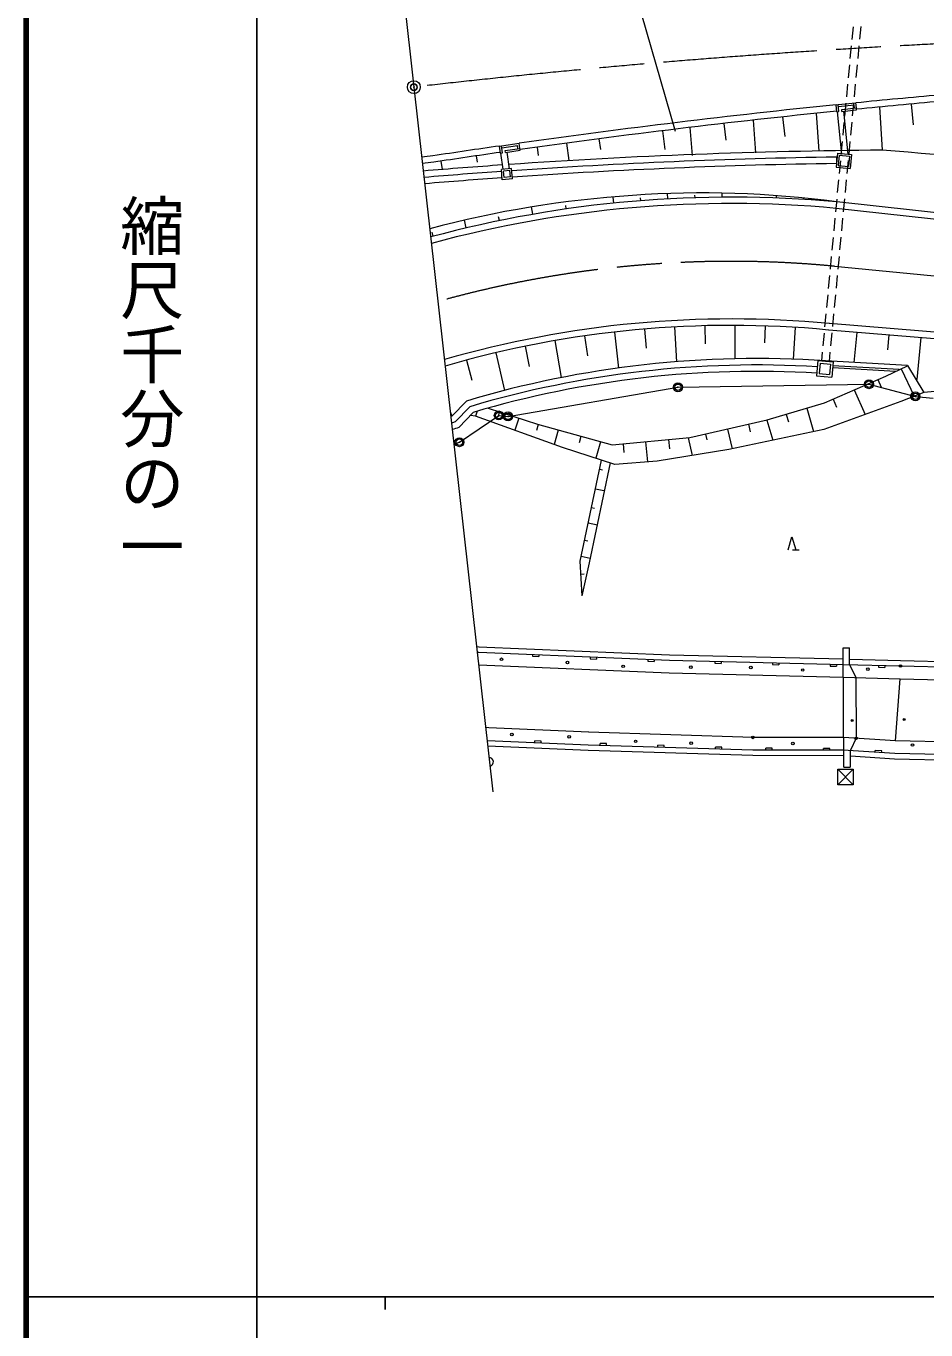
# Model space of a CAD drawing. Units: millimetres, scale not verified. Extents: x 40000 to 1780024, y 20000 to 394439.
# Drawn here: x 40000 to 110168, y 202409 to 304077 of the extents above; entities that cross this region are included whole.
import ezdxf
from ezdxf.enums import TextEntityAlignment as Align

# ---------------------------------------------------------------- set-up
doc = ezdxf.new("R2010")
doc.units = ezdxf.units.MM
doc.header["$LTSCALE"] = 1000
doc.header["$PDMODE"] = 32
doc.header["$PDSIZE"] = 500
doc.linetypes.add('CHAIN', pattern=[18.5, 12, -1.5, 3.5, -1.5])
for name, color, linetype, lineweight in [('M-BGD', 7, 'Continuous', 13), ('M-BMK', 2, 'CHAIN', 13), ('M-BMK-ROW', 30, 'Continuous', 13), ('M-BMK-SRVR', 3, 'Continuous', 13), ('M-STR-STRC', 7, 'Continuous', 25), ('M-TTL', 1, 'Continuous', 35), ('M-TTL-BAND', 7, 'Continuous', 25)]:
    doc.layers.add(name, color=color, linetype=linetype, lineweight=lineweight)
doc.layers.add('M-OTRS', color=6, linetype='Continuous')
doc.styles.add('@ＭＳ ゴシック', font='')
doc.styles.get('@ＭＳ ゴシック').set_extended_font_data('@MS Gothic')

msp = doc.modelspace()

# ---------------------------------------------------------------- linework, layer by layer
at = {"layer": 'M-BGD'}
for p, q in [((104414, 303036), (104508, 304031)), ((105017, 303044), (105111, 304040)), ((104273, 301542), (104367, 302538)), ((104876, 301551), (104970, 302546)), ((104132, 300049), (104226, 301044)), ((104735, 300058), (104829, 301053)), ((103990, 298556), (104084, 299551)), ((104594, 298564), (104688, 299560)), ((103173, 297938), (103323, 297953)), ((103228, 297391), (103173, 297938)), ((103323, 297953), (104706, 298091)), ((103377, 297405), (103323, 297953)), ((103338, 297803), (104571, 297927)), ((103849, 297062), (103943, 298058)), ((104453, 297071), (104547, 298066)), ((104596, 297678), (104571, 297927)), ((104746, 297693), (104706, 298091)), ((109020, 298000), (109170, 296371)), ((98992, 296997), (99158, 295460)), ((101622, 297276), (101819, 294317)), ((103228, 297391), (103377, 297405)), ((103243, 297392), (103575, 294098)), ((103243, 297392), (103575, 294098)), ((103601, 297579), (104746, 297693)), ((103616, 297429), (103601, 297579)), ((103616, 297429), (104761, 297544)), ((103741, 297442), (104078, 294099)), ((103741, 297442), (104078, 294099)), ((104761, 297544), (104746, 297693)), ((106557, 297769), (106754, 294400)), ((89635, 295916), (89814, 294464)), ((91767, 296175), (91949, 293996)), ((94404, 296485), (94553, 295191)), ((96691, 296745), (96884, 294182)), ((103708, 295569), (103802, 296564)), ((104312, 295577), (104406, 296573)), ((77072, 294741), (78448, 294934)), ((78503, 294538), (78448, 294934)), ((82348, 293587), (82159, 294951)), ((84673, 295285), (84783, 294461)), ((103567, 294075), (103661, 295071)), ((104171, 294084), (104265, 295080)), ((75093, 293955), (75165, 293471)), ((76923, 294721), (77072, 294741)), ((76999, 294176), (76923, 294721)), ((76999, 294176), (77148, 294197)), ((77203, 292910), (77016, 294178)), ((77203, 292910), (77016, 294178)), ((77148, 294197), (77072, 294741)), ((77092, 294593), (78320, 294764)), ((77365, 294379), (78503, 294538)), ((77385, 294230), (77365, 294379)), ((77385, 294230), (78524, 294389)), ((77701, 292956), (77512, 294248)), ((77701, 292956), (77512, 294248)), ((78355, 294517), (78320, 294764)), ((78524, 294389), (78503, 294538)), ((79849, 294634), (79942, 293985)), ((103277, 294175), (103172, 293080)), ((103191, 293860), (103199, 293361)), ((103277, 294175), (104372, 294072)), ((103412, 294012), (103336, 293215)), ((103412, 294012), (104208, 293936)), ((104208, 293936), (104132, 293140)), ((104372, 294072), (104267, 292977)), ((72469, 292896), (72368, 293549)), ((77860, 292970), (77063, 292897)), ((77860, 292970), (77063, 292897)), ((77136, 292100), (77063, 292897)), ((77136, 292100), (77063, 292897)), ((77724, 292807), (77226, 292761)), ((77724, 292807), (77226, 292761)), ((77770, 292309), (77724, 292807)), ((77770, 292309), (77724, 292807)), ((77933, 292174), (77860, 292970)), ((77933, 292174), (77860, 292970)), ((103172, 293080), (104267, 292977)), ((103336, 293215), (104133, 293140)), ((103426, 292582), (103520, 293578)), ((104030, 292591), (104124, 293586)), ((77933, 292174), (77136, 292100)), ((77933, 292174), (77136, 292100)), ((77272, 292263), (77226, 292761)), ((77272, 292263), (77226, 292761)), ((77770, 292309), (77272, 292263)), ((77770, 292309), (77272, 292263)), ((103285, 291089), (103379, 292084)), ((103889, 291097), (103983, 292093)), ((90000, 291017), (90022, 290602)), ((92132, 290880), (92138, 290694)), ((94253, 291056), (94255, 290736)), ((98497, 290859), (98490, 290671)), ((79509, 289398), (79409, 289971)), ((82123, 289815), (82084, 290086)), ((85752, 290743), (85801, 290269)), ((87892, 290685), (87910, 290461)), ((100612, 290673), (100605, 290564)), ((103144, 289595), (103238, 290591)), ((103170, 289869), (135472, 286383)), ((103219, 290387), (135527, 286900)), ((103748, 289604), (103842, 290600)), ((74323, 288335), (74179, 288944)), ((76908, 288905), (76847, 289202)), ((103003, 288102), (103097, 289098)), ((103606, 288111), (103700, 289106)), ((71756, 287689), (71674, 287997)), ((102862, 286609), (102956, 287604)), ((103465, 286617), (103559, 287613)), ((102721, 285115), (102815, 286111)), ((103324, 285124), (103418, 286120)), ((102580, 283622), (102674, 284618)), ((103183, 283631), (103277, 284626)), ((102439, 282129), (102533, 283124)), ((103042, 282137), (103136, 283133)), ((102298, 280635), (102392, 281631)), ((102901, 280644), (102995, 281640)), ((90574, 280618), (90724, 277903)), ((92925, 280713), (92962, 279293)), ((95278, 280739), (95269, 278133)), ((97631, 280696), (97587, 279370)), ((142498, 277579), (102637, 280875)), ((83552, 279918), (83775, 278377)), ((85886, 280220), (86207, 277414)), ((88227, 280453), (88354, 278961)), ((99981, 280583), (99826, 278100)), ((102157, 279142), (102251, 280138)), ((142456, 277081), (102596, 280377)), ((102760, 279151), (102854, 280146)), ((104578, 277840), (104802, 280195)), ((107185, 278842), (107294, 279989)), ((109475, 276519), (109786, 279783)), ((76619, 278602), (77312, 275667)), ((78917, 279108), (79238, 277542)), ((81229, 279547), (81732, 276667)), ((102046, 277975), (102110, 278644)), ((102644, 277918), (102713, 278653)), ((74337, 278028), (74757, 276459)), ((101748, 278003), (101634, 276808)), ((101748, 278003), (102943, 277890)), ((101928, 277785), (101852, 276989)), ((101928, 277785), (102724, 277710)), ((108735, 277600), (102347, 277970)), ((102724, 277710), (102649, 276913)), ((102943, 277890), (102829, 276695)), ((108080, 277287), (102914, 277586)), ((107040, 276783), (108739, 277594)), ((108735, 277600), (110003, 275497)), ((101634, 276808), (102829, 276695)), ((101853, 276989), (102649, 276913)), ((102262, 274689), (107040, 276783)), ((107799, 277153), (102899, 277437)), ((108233, 277353), (109256, 275208)), ((104582, 275706), (105422, 273790)), ((106418, 276511), (106673, 275929)), ((111750, 275653), (110003, 275497)), ((74332, 274840), (73191, 273650)), ((97784, 273362), (102262, 274689)), ((108219, 274807), (102209, 272621)), ((102924, 274979), (103190, 274370)), ((110003, 275497), (108219, 274807)), ((73076, 274036), (73191, 273650)), ((74602, 274398), (73463, 273211)), ((74871, 273957), (73734, 272771)), ((75046, 273658), (74645, 273721)), ((75172, 274043), (75046, 273658)), ((81830, 271229), (75046, 273658)), ((76024, 274287), (79874, 273030)), ((76912, 273997), (76775, 273579)), ((78416, 273506), (78108, 272561)), ((99270, 273802), (99440, 273226)), ((100869, 274276), (101409, 272452)), ((79937, 273012), (79806, 272540)), ((79874, 273030), (85699, 271412)), ((81502, 272578), (81191, 271458)), ((91762, 271989), (97784, 273362)), ((94697, 272658), (95051, 271109)), ((102209, 272621), (94810, 271058)), ((96322, 273028), (96457, 272434)), ((97770, 273357), (98237, 271782)), ((83271, 272086), (83128, 271574)), ((84791, 271664), (84435, 270381)), ((85699, 271412), (91762, 271989)), ((86559, 271494), (86621, 270836)), ((88297, 271659), (88445, 270101)), ((90107, 271832), (90175, 271119)), ((91630, 271959), (91940, 270598)), ((92981, 272267), (93085, 271813)), ((85913, 269900), (81830, 271229)), ((94810, 271058), (89216, 270162)), ((83202, 262347), (84878, 270236)), ((83947, 262211), (85570, 270011)), ((84728, 269528), (84957, 269480)), ((89216, 270162), (85913, 269900)), ((84402, 267995), (85047, 267858)), ((84091, 266531), (84315, 266484)), ((83837, 265336), (84553, 265183)), ((83549, 263980), (83792, 263928)), ((99422, 263239), (99722, 264239)), ((99722, 264239), (100022, 263239)), ((83358, 259652), (83202, 262347)), ((83285, 262738), (83977, 262591)), ((99772, 263239), (100272, 263239)), ((83260, 261352), (83521, 261367)), ((83358, 259652), (83947, 262211)), ((75336, 255656), (75136, 255675)), ((75182, 255269), (75298, 255258)), ((75298, 255258), (90170, 254636)), ((90184, 255036), (75315, 255658)), ((103766, 246295), (103713, 255600)), ((103713, 255600), (104213, 255587)), ((104220, 254286), (104213, 255587)), ((75296, 254257), (90137, 253637)), ((79487, 255083), (79481, 254933)), ((79481, 254933), (79980, 254912)), ((79987, 255062), (79980, 254912)), ((83983, 254895), (83977, 254745)), ((83977, 254745), (84476, 254724)), ((84483, 254874), (84476, 254724)), ((88479, 254707), (88473, 254557)), ((88473, 254557), (88972, 254536)), ((88979, 254686), (88972, 254536)), ((90170, 254636), (103751, 254299)), ((103718, 254700), (90184, 255036)), ((93712, 254548), (93708, 254398)), ((93708, 254398), (94208, 254386)), ((94212, 254536), (94208, 254386)), ((98211, 254436), (98207, 254286)), ((98207, 254286), (98707, 254274)), ((98710, 254424), (98707, 254274)), ((102709, 254325), (102705, 254175)), ((102705, 254175), (103205, 254162)), ((103209, 254312), (103205, 254162)), ((103751, 254299), (108182, 254183)), ((104726, 253273), (104220, 254286)), ((108192, 254583), (104231, 254686)), ((106467, 254228), (106463, 254078)), ((106966, 254214), (106963, 254065)), ((108182, 254183), (136983, 253463)), ((136993, 253863), (108192, 254583)), ((90137, 253637), (103726, 253299)), ((103726, 253299), (108156, 253183)), ((104752, 248606), (104726, 253305)), ((106463, 254078), (106963, 254065)), ((107801, 248344), (108156, 253183)), ((108157, 253183), (136960, 252463)), ((76080, 249346), (75843, 249377)), ((83880, 249016), (76080, 249346)), ((75993, 248349), (75958, 248353)), ((83838, 248017), (75993, 248349)), ((79665, 248193), (79672, 248343)), ((80171, 248322), (79672, 248343)), ((80165, 248172), (80171, 248322)), ((96699, 248614), (83869, 249017)), ((84755, 247988), (84760, 248138)), ((85260, 248123), (84760, 248138)), ((85255, 247973), (85260, 248123)), ((103691, 248603), (96669, 248615)), ((107801, 248344), (103752, 248601)), ((104752, 248606), (104258, 247567)), ((145025, 247518), (107760, 248345)), ((76004, 247948), (83821, 247618)), ((83825, 247617), (96661, 247215)), ((96668, 247615), (83838, 248017)), ((89253, 247847), (89258, 247997)), ((89757, 247981), (89258, 247997)), ((89753, 247832), (89757, 247981)), ((93751, 247706), (93756, 247856)), ((94255, 247840), (93756, 247856)), ((94251, 247690), (94255, 247840)), ((96661, 247215), (103757, 247198)), ((103689, 247603), (96668, 247615)), ((97678, 247613), (97679, 247763)), ((98179, 247762), (97679, 247763)), ((98178, 247612), (98179, 247762)), ((102178, 247605), (102179, 247755)), ((102679, 247755), (102179, 247755)), ((102678, 247605), (102679, 247755)), ((107737, 247346), (103689, 247603)), ((104258, 247567), (104265, 246298)), ((104279, 247164), (107720, 246946)), ((106212, 247442), (106222, 247592)), ((106721, 247560), (106222, 247592)), ((106711, 247411), (106721, 247560)), ((145003, 246519), (107737, 247346)), ((103290, 244925), (103290, 246125)), ((103290, 246125), (104490, 246125)), ((104490, 246125), (103290, 244925)), ((104490, 244925), (103290, 246125)), ((103766, 246295), (104265, 246298)), ((104490, 246125), (104490, 244925)), ((107720, 246946), (144994, 246119)), ((104490, 244925), (103290, 244925))]:
    msp.add_line(p, q, dxfattribs=at)
for centre, radius in [((77078, 254705), 100), ((82212, 254452), 100), ((86564, 254153), 100), ((91836, 254084), 100), ((108184, 254180), 100), ((96510, 254061), 100), ((100558, 253863), 100), ((105646, 253933), 100), ((104407, 249925), 75), ((104407, 249925), 45), ((104407, 249925), 15), ((108467, 250009), 75), ((108467, 250009), 45), ((108467, 250009), 15), ((77884, 248834), 100), ((82350, 248650), 100), ((87531, 248305), 100), ((91859, 248167), 100), ((96671, 248612), 100), ((99798, 248130), 100), ((104722, 248536), 100), ((109123, 248015), 100)]:
    msp.add_circle(centre, radius, dxfattribs=at)
for centre, radius, start, end in [((167126, -333634), 634801, 95.78207, 98.03029), ((167126, -333634), 634801, 95.05111, 95.64307), ((167126, -333634), 634301, 95.05111, 95.64302), ((167126, -333634), 634301, 95.78213, 98.03036), ((143310, -336491), 634500, 96.47843, 96.55739), ((167126, -333634), 634801, 98.16929, 98.64392), ((167126, -333634), 634301, 98.16946, 98.64477), ((110239, -176459), 470872, 90.42402, 93.96823), ((110239, -176459), 470372, 90.85849, 93.94527), ((26568, -709012), 1006611, 83.57898, 85.43101), ((143310, -336491), 634000, 96.47758, 96.55751), ((110239, -176459), 470872, 94.02924, 94.78342), ((110239, -176459), 469872, 90.85849, 93.94388), ((110239, -176459), 470372, 94.04275, 94.7817), ((110239, -176459), 469872, 94.04146, 94.77998), ((92702, 208411), 82636, 93.76144, 104.88282), ((92824, 214308), 76761, 82.21921, 94.141), ((94988, 200739), 90000, 84.75537, 105.09545), ((94988, 200739), 89500, 84.75537, 105.14438), ((94988, 200739), 80500, 84.55695, 106.13067), ((94988, 200739), 80000, 84.55695, 106.19206), ((96987, 198997), 79155, 86.11724, 106.63143), ((96987, 198997), 78655, 86.56444, 106.53543), ((96987, 198997), 78155, 86.56444, 106.43848), ((96640, 198456), 78765, 107.32, 107.37308), ((96640, 198456), 78265, 107.22586, 107.44404), ((96640, 198456), 77765, 107.1308, 107.51593)]:
    msp.add_arc(centre, radius, start, end, dxfattribs=at)
at = {"layer": 'M-BMK'}
msp.add_line((103050, 285350), (152505, 280640), dxfattribs=at)
for centre, radius, start, end in [((143322, -336481), 639984, 87.10742, 96.55723), ((94990, 200732), 85000, 84.55916, 105.61179)]:
    msp.add_arc(centre, radius, start, end, dxfattribs=at)
at = {"layer": 'M-BMK-ROW'}
for p, q in [((77584, 273639), (90833, 275917)), ((90833, 275917), (105725, 276153)), ((105725, 276153), (109351, 275205)), ((109351, 275205), (110745, 275072)), ((73793, 271630), (76863, 273713)), ((76863, 273713), (77584, 273639)), ((73363, 271478), (73793, 271630))]:
    msp.add_line(p, q, dxfattribs=at)
for centre in [(90833, 275917), (105725, 276153), (109351, 275205), (76863, 273713), (77584, 273639), (73793, 271630)]:
    msp.add_circle(centre, 350, dxfattribs=at)
msp.add_arc((76091, 246703), 350, 285.02353, 87.78289, dxfattribs=at)
for p in [(90833, 275917), (105725, 276153), (109351, 275205), (76863, 273713), (77584, 273639), (73793, 271630)]:
    msp.add_point(p, dxfattribs=at)
at = {"layer": 'M-BMK-SRVR'}
for p, q in [((66057, 336575), (70239, 299316)), ((70239, 299316), (76406, 244366))]:
    msp.add_line(p, q, dxfattribs=at)
msp.add_circle((70239, 299316), 500, dxfattribs=at)
msp.add_point((70239, 299316), dxfattribs=at)
at = {"layer": 'M-OTRS'}
msp.add_point((70239, 299316), dxfattribs=at)
at = {"layer": 'M-STR-STRC', "lineweight": 13}
msp.add_line((90652, 295848), (75462, 348385), dxfattribs=at)
at = {"layer": 'M-TTL', "color": 2, "lineweight": 140}
msp.add_line((40000, 380000), (40000, 20000), dxfattribs=at)
at = {"layer": 'M-TTL-BAND'}
for p, q in [((58000, 370000), (58000, 20000)), ((40000, 205000), (579000, 205000)), ((68000, 205000), (68000, 204000))]:
    msp.add_line(p, q, dxfattribs=at)

# ---------------------------------------------------------------- texts
at = {"layer": 'M-TTL-BAND', "style": '@ＭＳ ゴシック'}
msp.add_text('縮尺千分の一', height=3666, rotation=270, dxfattribs=at).set_placement((49777, 261030), align=Align.MIDDLE_RIGHT)

doc.saveas('drawing.dxf')
